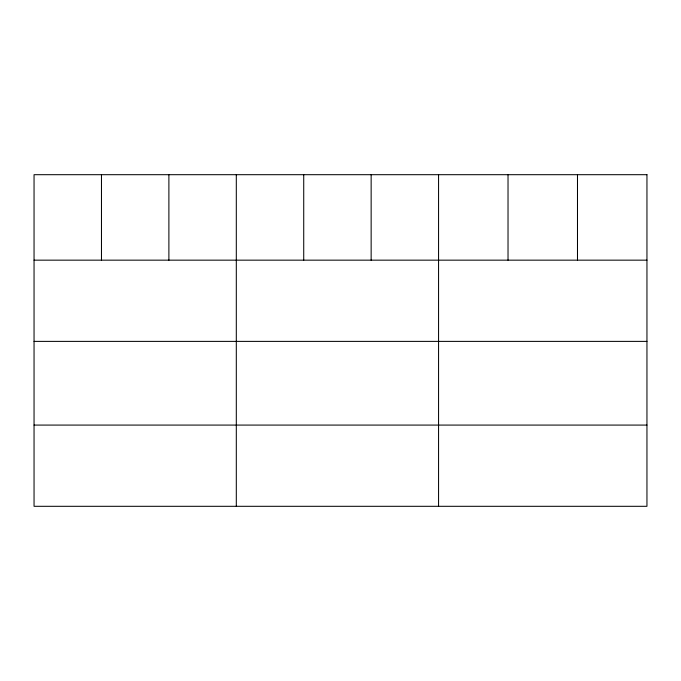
<?xml version="1.0" encoding="UTF-8"?>
<svg xmlns="http://www.w3.org/2000/svg" width="681" height="681" viewBox="0 0 681 681"><rect width="100%" height="100%" fill="white"/><g stroke="black" fill="none" stroke-linecap="round" stroke-linejoin="round"><path stroke-width="1.02" d="M34.05 260.159L646.95 260.159M34.05 341.385L646.95 341.385M34.05 425.08L646.95 425.08M577.488 174.694L577.488 260.159M508.026 174.694L508.026 260.159M438.564 174.694L438.564 506.306M371.145 174.694L371.145 260.159M303.726 174.694L303.726 260.159M236.307 174.694L236.307 506.306M168.888 174.694L168.888 260.159M101.469 174.694L101.469 260.159M646.95 174.694L34.05 174.694L34.05 506.306L646.95 506.306L646.95 174.694"/></g></svg>
